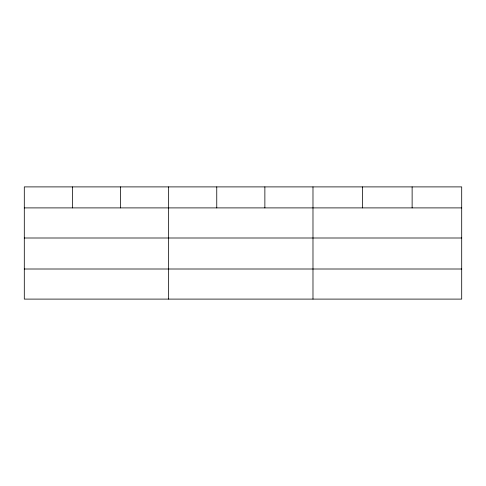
<?xml version="1.0" encoding="UTF-8"?>
<svg xmlns="http://www.w3.org/2000/svg" width="486" height="486" viewBox="0 0 486 486"><rect width="100%" height="100%" fill="white"/><g stroke="black" fill="none" stroke-linecap="round" stroke-linejoin="round"><path stroke-width="0.73" d="M461.7 238L461.7 186.897L24.3 186.897L24.3 299.103L461.7 299.103L461.7 238L24.3 238M24.3 207.899L461.7 207.899M24.3 269.007L461.7 269.007M412.128 186.897L412.128 207.899M362.556 186.897L362.556 207.899M312.984 186.897L312.984 299.103M264.87 186.897L264.87 207.899M216.756 186.897L216.756 207.899M168.642 186.897L168.642 299.103M120.528 186.897L120.528 207.899M72.414 186.897L72.414 207.899"/></g></svg>
